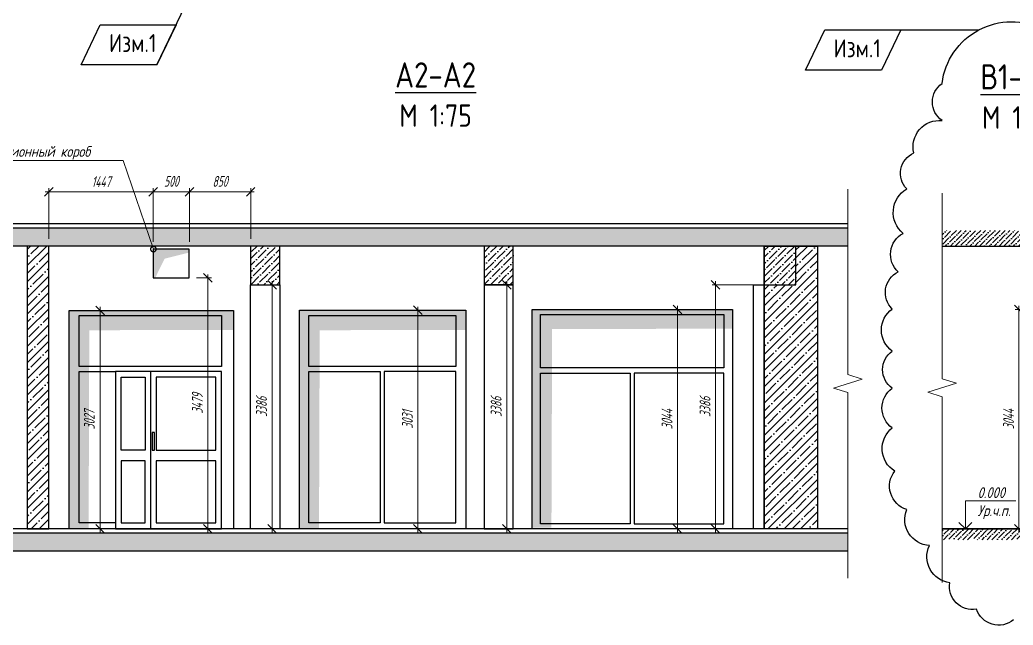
# Model space of a CAD drawing. Header units: millimetres. Extents: x -85477 to 745244, y -3684 to 128206.
# Drawn here: x 709118 to 722888, y 78535 to 86928 of the extents above; entities that cross this region are included whole.
import ezdxf
from ezdxf import colors
from ezdxf.entities.mleader import LeaderData, LeaderLine
from ezdxf.math import Vec2, Vec3

# ---------------------------------------------------------------- set-up
doc = ezdxf.new("R2010")
doc.units = ezdxf.units.MM
for name, color, linetype, lineweight in [('РАЗМЕРЫ', 5, 'Continuous', 15), ('СТЕНЫ 01', 7, 'Continuous', 50), ('ТЕКСТ', 106, 'Continuous', 20)]:
    doc.layers.add(name, color=color, linetype=linetype, lineweight=lineweight)
doc.layers.add('ШТРИХОВКА', color=3, linetype='Continuous', transparency=0.5)
doc.styles.add('ism - 01', font='simplex.shx', dxfattribs={"width": 0.62, "oblique": 15, "height": 150})
doc.styles.add('ism - 02', font='simplex.shx', dxfattribs={"width": 0.8, "oblique": 15, "height": 150})
doc.styles.add('TITLE', font='romant.shx', dxfattribs={"width": 0.8})
doc.dimstyles.new('ism - 01', dxfattribs={"dimtxt": 150, "dimasz": 120, "dimexe": 50, "dimexo": 100, "dimgap": 65, "dimtad": 1, "dimdec": 0, "dimtxsty": 'ism - 01', "dimblk": 'OBLIQUE', "dimcen": 0, "dimdle": 50, "dimadec": 0, "dimazin": 0, "dimtfac": 1, "dimtdec": 0, "dimtmove": 0, "dimatfit": 3, "dimldrblk": 'OBLIQUE', "dimfxl": 1, "dimlwd": -1, "dimlwe": -1, "dimarcsym": 0})

# ---------------------------------------------------------------- blocks, each defined once
blk = doc.blocks.new('*U319')
at = {"layer": 'РАЗМЕРЫ', "color": 0, "ltscale": 100}
for p, q in [((0, -2373), (0, 200)), ((200, -2435), (-200, -2560)), ((0, -2373), (200, -2435)), ((-200, -2560), (0, -2623)), ((0, -5196), (0, -2623))]:
    blk.add_line(p, q, dxfattribs=at)
blk = doc.blocks.new('_Oblique')
at = {"color": 0, "lineweight": -2}
blk.add_line((-0.5, -0.5), (0.5, 0.5), dxfattribs=at)
blk = doc.blocks.new('*D336')
at = {"layer": 'Defpoints', "color": 0}
for p in [(709521, 84545), (709521, 83792), (710968, 83749)]:
    blk.add_point(p, dxfattribs=at)
at = {"layer": 'РАЗМЕРЫ', "color": 0}
for p, q in [((711018, 84545), (709471, 84545)), ((709521, 83892), (709521, 84595)), ((710968, 83849), (710968, 84595))]:
    blk.add_line(p, q, dxfattribs=at)
at = {"layer": 'РАЗМЕРЫ', "color": 0, "xscale": 120, "yscale": 120, "zscale": 120, "rotation": 180}
blk.add_blockref('_Oblique', (709521, 84545), dxfattribs=at)
at = {"layer": 'РАЗМЕРЫ', "color": 0, "xscale": 120, "yscale": 120, "zscale": 120}
blk.add_blockref('_Oblique', (710968, 84545), dxfattribs=at)
at = {"layer": 'РАЗМЕРЫ', "color": 0, "insert": (710244, 84685), "char_height": 150, "attachment_point": 5, "style": 'ism - 01'}
blk.add_mtext('1447', dxfattribs=at)
blk = doc.blocks.new('*D337')
at = {"layer": 'Defpoints', "color": 0}
for p in [(712318, 84545), (711468, 83749), (712318, 83792)]:
    blk.add_point(p, dxfattribs=at)
at = {"layer": 'РАЗМЕРЫ', "color": 0}
for p, q in [((711418, 84545), (712368, 84545)), ((711468, 83849), (711468, 84595)), ((712318, 83892), (712318, 84595))]:
    blk.add_line(p, q, dxfattribs=at)
at = {"layer": 'РАЗМЕРЫ', "color": 0, "xscale": 120, "yscale": 120, "zscale": 120, "rotation": 180}
blk.add_blockref('_Oblique', (711468, 84545), dxfattribs=at)
at = {"layer": 'РАЗМЕРЫ', "color": 0, "xscale": 120, "yscale": 120, "zscale": 120}
blk.add_blockref('_Oblique', (712318, 84545), dxfattribs=at)
at = {"layer": 'РАЗМЕРЫ', "color": 0, "insert": (711893, 84689), "char_height": 150, "attachment_point": 5, "style": 'ism - 01'}
blk.add_mtext('850', dxfattribs=at)
blk = doc.blocks.new('*D338')
at = {"layer": 'Defpoints', "color": 0}
for p in [(711468, 84545), (710968, 83749), (711468, 83749)]:
    blk.add_point(p, dxfattribs=at)
at = {"layer": 'РАЗМЕРЫ', "color": 0}
for p, q in [((710918, 84545), (711518, 84545)), ((710968, 83849), (710968, 84595)), ((711468, 83849), (711468, 84595))]:
    blk.add_line(p, q, dxfattribs=at)
at = {"layer": 'РАЗМЕРЫ', "color": 0, "xscale": 120, "yscale": 120, "zscale": 120, "rotation": 180}
blk.add_blockref('_Oblique', (710968, 84545), dxfattribs=at)
at = {"layer": 'РАЗМЕРЫ', "color": 0, "xscale": 120, "yscale": 120, "zscale": 120}
blk.add_blockref('_Oblique', (711468, 84545), dxfattribs=at)
at = {"layer": 'РАЗМЕРЫ', "color": 0, "insert": (711218, 84689), "char_height": 150, "attachment_point": 5, "style": 'ism - 01'}
blk.add_mtext('500', dxfattribs=at)
blk = doc.blocks.new('*D339')
at = {"layer": 'Defpoints', "color": 0}
for p in [(711468, 83349), (711468, 79870), (711723, 79870)]:
    blk.add_point(p, dxfattribs=at)
at = {"layer": 'РАЗМЕРЫ', "color": 0}
for p, q in [((711568, 83349), (711773, 83349)), ((711723, 83399), (711723, 79820)), ((711568, 79870), (711773, 79870))]:
    blk.add_line(p, q, dxfattribs=at)
at = {"layer": 'РАЗМЕРЫ', "color": 0, "xscale": 120, "yscale": 120, "zscale": 120}
for p, rotation in [((711723, 83349), 90), ((711723, 79870), 270)]:
    blk.add_blockref('_Oblique', p, dxfattribs=dict(at, rotation=rotation))
at = {"layer": 'РАЗМЕРЫ', "color": 0, "insert": (711578, 81610), "char_height": 150, "attachment_point": 5, "rotation": 90, "style": 'ism - 01'}
blk.add_mtext('3479', dxfattribs=at)
blk = doc.blocks.new('*D341')
at = {"layer": 'Defpoints', "color": 0}
for p in [(712723, 83256), (712615, 79870), (712723, 79870)]:
    blk.add_point(p, dxfattribs=at)
at = {"layer": 'РАЗМЕРЫ', "color": 0}
for p, q in [((712615, 83306), (712615, 79820)), ((712623, 83256), (712565, 83256)), ((712623, 79870), (712565, 79870))]:
    blk.add_line(p, q, dxfattribs=at)
at = {"layer": 'РАЗМЕРЫ', "color": 0, "xscale": 120, "yscale": 120, "zscale": 120}
for p, rotation in [((712615, 83256), 90), ((712615, 79870), 270)]:
    blk.add_blockref('_Oblique', p, dxfattribs=dict(at, rotation=rotation))
at = {"layer": 'РАЗМЕРЫ', "color": 0, "insert": (712468, 81563), "char_height": 150, "attachment_point": 5, "rotation": 90, "style": 'ism - 01'}
blk.add_mtext('3386', dxfattribs=at)
blk = doc.blocks.new('*D342')
at = {"layer": 'Defpoints', "color": 0}
for p in [(715959, 83256), (715868, 79870), (715959, 79870)]:
    blk.add_point(p, dxfattribs=at)
at = {"layer": 'РАЗМЕРЫ', "color": 0}
for p, q in [((715868, 83306), (715868, 79820)), ((715859, 83256), (715818, 83256)), ((715859, 79870), (715818, 79870))]:
    blk.add_line(p, q, dxfattribs=at)
at = {"layer": 'РАЗМЕРЫ', "color": 0, "xscale": 120, "yscale": 120, "zscale": 120}
for p, rotation in [((715868, 83256), 90), ((715868, 79870), 270)]:
    blk.add_blockref('_Oblique', p, dxfattribs=dict(at, rotation=rotation))
at = {"layer": 'РАЗМЕРЫ', "color": 0, "insert": (715721, 81563), "char_height": 150, "attachment_point": 5, "rotation": 90, "style": 'ism - 01'}
blk.add_mtext('3386', dxfattribs=at)
blk = doc.blocks.new('*D343')
at = {"layer": 'Defpoints', "color": 0}
for p in [(714149, 82901), (714149, 79870), (714634, 79870)]:
    blk.add_point(p, dxfattribs=at)
at = {"layer": 'РАЗМЕРЫ', "color": 0}
for p, q in [((714249, 82901), (714684, 82901)), ((714634, 82951), (714634, 79820)), ((714249, 79870), (714684, 79870))]:
    blk.add_line(p, q, dxfattribs=at)
at = {"layer": 'РАЗМЕРЫ', "color": 0, "xscale": 120, "yscale": 120, "zscale": 120}
for p, rotation in [((714634, 82901), 90), ((714634, 79870), 270)]:
    blk.add_blockref('_Oblique', p, dxfattribs=dict(at, rotation=rotation))
at = {"layer": 'РАЗМЕРЫ', "color": 0, "insert": (714491, 81386), "char_height": 150, "attachment_point": 5, "rotation": 90, "style": 'ism - 01'}
blk.add_mtext('3031', dxfattribs=at)
blk = doc.blocks.new('*D344')
at = {"layer": 'Defpoints', "color": 0}
for p in [(717608, 82914), (717608, 79870), (718233, 79870)]:
    blk.add_point(p, dxfattribs=at)
at = {"layer": 'РАЗМЕРЫ', "color": 0}
for p, q in [((717708, 82914), (718283, 82914)), ((718233, 82964), (718233, 79820)), ((717708, 79870), (718283, 79870))]:
    blk.add_line(p, q, dxfattribs=at)
at = {"layer": 'РАЗМЕРЫ', "color": 0, "xscale": 120, "yscale": 120, "zscale": 120}
for p, rotation in [((718233, 82914), 90), ((718233, 79870), 270)]:
    blk.add_blockref('_Oblique', p, dxfattribs=dict(at, rotation=rotation))
at = {"layer": 'РАЗМЕРЫ', "color": 0, "insert": (718090, 81392), "char_height": 150, "attachment_point": 5, "rotation": 90, "style": 'ism - 01'}
blk.add_mtext('3044', dxfattribs=at)
blk = doc.blocks.new('*D345')
at = {"layer": 'Defpoints', "color": 0}
for p in [(710942, 82897), (710230, 79870), (710942, 79870)]:
    blk.add_point(p, dxfattribs=at)
at = {"layer": 'РАЗМЕРЫ', "color": 0}
for p, q in [((710842, 82897), (710180, 82897)), ((710230, 82947), (710230, 79820)), ((710842, 79870), (710180, 79870))]:
    blk.add_line(p, q, dxfattribs=at)
at = {"layer": 'РАЗМЕРЫ', "color": 0, "xscale": 120, "yscale": 120, "zscale": 120}
for p, rotation in [((710230, 82897), 90), ((710230, 79870), 270)]:
    blk.add_blockref('_Oblique', p, dxfattribs=dict(at, rotation=rotation))
at = {"layer": 'РАЗМЕРЫ', "color": 0, "insert": (710081, 81384), "char_height": 150, "attachment_point": 5, "rotation": 90, "style": 'ism - 01'}
blk.add_mtext('3027', dxfattribs=at)
blk = doc.blocks.new('*D346')
at = {"layer": 'Defpoints', "color": 0}
for p in [(719438, 83256), (718764, 79870), (719438, 79870)]:
    blk.add_point(p, dxfattribs=at)
at = {"layer": 'РАЗМЕРЫ', "color": 0}
for p, q in [((718764, 83306), (718764, 79820)), ((719338, 83256), (718714, 83256)), ((719338, 79870), (718714, 79870))]:
    blk.add_line(p, q, dxfattribs=at)
at = {"layer": 'РАЗМЕРЫ', "color": 0, "xscale": 120, "yscale": 120, "zscale": 120}
for p, rotation in [((718764, 83256), 90), ((718764, 79870), 270)]:
    blk.add_blockref('_Oblique', p, dxfattribs=dict(at, rotation=rotation))
at = {"layer": 'РАЗМЕРЫ', "color": 0, "insert": (718617, 81563), "char_height": 150, "attachment_point": 5, "rotation": 90, "style": 'ism - 01'}
blk.add_mtext('3386', dxfattribs=at)
blk = doc.blocks.new('_DotSmall')
at = {"color": 0, "linetype": 'ByBlock', "const_width": 0.5}
blk.add_lwpolyline([(-0.0625, 0, 1), (0.0625, 0, 1)], format="xyb", close=True, dxfattribs=at)
blk = doc.blocks.new('_Open90')
at = {"color": 0, "linetype": 'ByBlock', "lineweight": -2}
for p, q in [((0, 0), (-1, 0)), ((-0.5, 0.5), (0, 0)), ((0, 0), (-0.5, -0.5))]:
    blk.add_line(p, q, dxfattribs=at)
blk = doc.blocks.new('*D1070')
at = {"layer": 'Defpoints', "color": 0}
for p in [(722967, 82914), (723250, 82914), (723530, 79870)]:
    blk.add_point(p, dxfattribs=at)
at = {"layer": 'РАЗМЕРЫ', "color": 0}
for p, q in [((723150, 82914), (722917, 82914)), ((722967, 79820), (722967, 82964)), ((723430, 79870), (722917, 79870))]:
    blk.add_line(p, q, dxfattribs=at)
at = {"layer": 'РАЗМЕРЫ', "color": 0, "xscale": 120, "yscale": 120, "zscale": 120}
for p, rotation in [((722967, 82914), 90), ((722967, 79870), 270)]:
    blk.add_blockref('_Oblique', p, dxfattribs=dict(at, rotation=rotation))
at = {"layer": 'РАЗМЕРЫ', "color": 0, "insert": (722824, 81392), "char_height": 150, "attachment_point": 5, "rotation": 90, "style": 'ism - 01'}
blk.add_mtext('3044', dxfattribs=at)

msp = doc.modelspace()

# ---------------------------------------------------------------- hatches: boundary and pattern name
h = msp.add_hatch()
h.set_pattern_fill('ANSI36', color=256, scale=15, style=0)
h.paths.add_polyline_path([(723232.1, 85277.1), (724425.5, 85277.1), (724425.5, 85770.3), (724684.1, 85770.3), (724684.1, 85073.1), (723784.1, 85073.1), (723784.1, 82846.1), (723650.1, 82846.1), (723650.1, 82914.1), (723530.1, 82914.1), (723250.1, 82914.1), (723250.1, 83792.1), (721903.2, 83792.1), (721903.2, 84009.7), (723232.1, 84009.7)])
h = msp.add_hatch()
h.set_pattern_fill('ANSI36', color=256, scale=15, style=0)
h.paths.add_polyline_path([(723650.1, 79870.1), (723784.1, 79870.1), (723784.1, 79420.1), (726415.2, 79380.6), (726412.7, 79230.6), (723634.1, 79272.3), (723634.1, 79720.1), (721903.2, 79720.1), (721903.2, 79870.1), (722227.3, 79870.1), (723250.1, 79870.1), (723530.1, 79870.1)])
at = {"layer": 'ШТРИХОВКА', "true_color": 0x000000}
h = msp.add_hatch(dxfattribs=at)
h.set_pattern_fill('ANSI36', color=18, scale=15)
h.set_pattern_definition([(45, (94500, 11795.53), (25.2569703, 92.6088912), [119.0625, -23.8125, 0, -23.8125])])
h.paths.add_polyline_path([(720595.4, 84042.1), (708735, 84042.1), (708735, 83792.1), (720595.4, 83792.1)])
h.paths.add_polyline_path([(720595.4, 79810.1), (708735, 79810.1), (708735, 79560.1), (720595.4, 79560.1)])
h = msp.add_hatch(dxfattribs=at)
h.set_pattern_fill('ANSI35', color=18, scale=25)
h.paths.add_polyline_path([(709520.6, 83792.1), (709220.6, 83792.1), (709220.6, 79870.1), (709520.6, 79870.1)])
h.paths.add_polyline_path([(719437.6, 83256.1), (719877.6, 83256.1), (719877.6, 83792.1), (720175.6, 83792.1), (720175.6, 79870.1), (719437.6, 79870.1)])
at = {"layer": 'ШТРИХОВКА', "true_color": 0x636466}
h = msp.add_hatch(color=251, dxfattribs=at)
h.dxf.hatch_style = 1
h.paths.add_polyline_path([(710967.6, 83349.1), (710993.5, 83349.1), (711125.7, 83617.1), (711467.6, 83702.2), (711467.6, 83749.1), (710967.6, 83749.1)])
at = {"layer": 'ШТРИХОВКА', "true_color": 0x000000}
h = msp.add_hatch(dxfattribs=at)
h.set_pattern_fill('ANSI36', color=18, scale=20)
h.set_pattern_definition([(45, (94500, 11795.53), (33.6759605, 123.4785217), [158.75, -31.75, 0, -31.75])])
h.paths.add_polyline_path([(712317.6, 83256.1), (712722.6, 83256.1), (712722.6, 83792.1), (712317.6, 83792.1)])
h.paths.add_polyline_path([(715554.6, 83256.1), (715958.6, 83256.1), (715958.6, 83792.1), (715554.6, 83792.1)])
h.paths.add_polyline_path([(719437.6, 83256.1), (719877.6, 83256.1), (719877.6, 83792.1), (719437.6, 83792.1)])
at = {"layer": 'ШТРИХОВКА', "true_color": 0x636466}
h = msp.add_hatch(color=251, dxfattribs=at)
h.dxf.hatch_style = 1
h.paths.add_polyline_path([(709802.6, 79870.1), (710071.6, 79870.1), (710080.9, 82624.6), (712081.6, 82628.7), (712081.6, 82897.1), (709802.6, 82897.1)])
h = msp.add_hatch(color=251, dxfattribs=at)
h.dxf.hatch_style = 1
h.paths.add_polyline_path([(712996.6, 79870.1), (713265.6, 79870.1), (713274.9, 82624.6), (715300.6, 82628.7), (715300.6, 82897.1), (712996.6, 82897.1)])
h = msp.add_hatch(color=251, dxfattribs=at)
h.dxf.hatch_style = 1
h.paths.add_polyline_path([(716218.6, 79887.1), (716487.6, 79887.1), (716496.9, 82641.6), (718997.6, 82645.7), (718997.6, 82914.1), (716218.6, 82914.1)])

# ---------------------------------------------------------------- linework, layer by layer
at = {"color": 1}
for p, q in [((711019.1, 86303.6), (711561.9, 87439.7)), ((709967.3, 86303.6), (710233.7, 86861.3)), ((710233.7, 86861.3), (711285.5, 86861.3)), ((711285.5, 86861.3), (711019.1, 86303.6)), ((720010.4, 86230.7), (720276.8, 86788.3)), ((720276.8, 86788.3), (722411.5, 86788.3)), ((721328.7, 86788.3), (721062.2, 86230.7)), ((711019.1, 86303.6), (709967.3, 86303.6)), ((721062.2, 86230.7), (720010.4, 86230.7))]:
    msp.add_line(p, q, dxfattribs=at)
at = {"layer": 'СТЕНЫ 01', "lineweight": 30}
for p, q in [((721903.2, 83792.1), (723250.1, 83792.1)), ((723650.1, 79870.1), (721903.2, 79870.1)), ((723250.1, 79870.1), (722391.4, 79870.1))]:
    msp.add_line(p, q, dxfattribs=at)
for points in [[(720595.4, 84102.1), (708735, 84102.1)], [(720595.4, 84042.1), (708735, 84042.1)], [(720595.4, 83792.1), (708735, 83792.1)], [(720595.4, 79870.1), (708735, 79870.1)], [(720595.4, 79810.1), (708735, 79810.1)], [(720595.4, 79560.1), (708735, 79560.1)]]:
    msp.add_lwpolyline(points, dxfattribs=at)
for points in [[(709520.6, 83792.1), (709220.6, 83792.1), (709220.6, 79870.1), (709520.6, 79870.1)], [(711467.6, 83349.1), (711467.6, 83749.1), (710967.6, 83749.1), (710967.6, 83349.1)], [(712317.6, 83256.1), (712722.6, 83256.1), (712722.6, 83792.1), (712317.6, 83792.1)], [(715554.6, 83256.1), (715958.6, 83256.1), (715958.6, 83792.1), (715554.6, 83792.1)], [(719437.6, 83792.1), (720175.6, 83792.1), (720175.6, 79870.1), (719437.6, 79870.1)], [(719437.6, 83256.1), (719877.6, 83256.1), (719877.6, 83792.1), (719437.6, 83792.1)]]:
    msp.add_lwpolyline(points, close=True, dxfattribs=at)
at = {"layer": 'СТЕНЫ 01', "lineweight": -3}
for points in [[(712317.6, 83256.1), (712722.6, 83256.1), (712722.6, 79870.1), (712317.6, 79870.1)], [(715958.6, 83256.1), (715554.6, 83256.1), (715554.6, 79870.1), (715958.6, 79870.1)], [(719287.6, 83256.1), (719437.6, 83256.1), (719437.6, 79870.1), (719287.6, 79870.1)], [(712081.6, 79870.1), (709802.6, 79870.1), (709802.6, 82897.1), (712081.6, 82897.1)], [(715300.6, 79870.1), (712996.6, 79870.1), (712996.6, 82901.1), (715300.6, 82901.1)], [(718997.6, 79870.1), (716218.6, 79870.1), (716218.6, 82914.1), (718997.6, 82914.1)], [(709939.1, 82827.1), (711913.8, 82827.1), (711913.8, 82122.5), (709939.1, 82122.5)], [(713124.1, 82831.1), (715164.1, 82831.1), (715164.1, 82122.5), (713124.1, 82122.5)], [(716337.1, 82844.1), (718879.1, 82844.1), (718879.1, 82101.5), (716337.1, 82101.5)], [(709939.1, 82052.4), (710443.9, 82052.4), (710443.9, 79953.1), (709939.1, 79953.1)], [(711913.8, 82051.4), (710444.1, 82052.5), (710443.7, 79870.1), (711914.2, 79870.1)], [(710523.9, 81972.5), (710856.4, 81972.5), (710856.4, 80962.8), (710523.9, 80962.8)], [(711833.8, 81972.5), (711008.1, 81972.5), (711008.1, 80962.8), (711833.8, 80962.8)], [(713124.1, 82052.5), (714114.1, 82052.5), (714114.1, 79953.1), (713124.1, 79953.1)], [(715164.1, 82052.5), (714169.1, 82052.5), (714169.1, 79953.1), (715164.1, 79953.1)], [(716337.1, 82031.5), (717579.1, 82031.5), (717579.1, 79940.1), (716337.1, 79940.1)], [(718879.1, 82031.5), (717634.1, 82031.5), (717634.1, 79940.1), (718879.1, 79940.1)], [(710953.6, 81208.1), (710953.6, 80962.5), (710982.6, 80962.5), (710982.6, 81208.1)], [(710856.4, 80812.8), (710523.9, 80812.8), (710523.9, 79953.1), (710856.4, 79953.1)], [(711833.8, 80812.8), (711008.1, 80812.8), (711008.1, 79953.1), (711833.8, 79953.1)]]:
    msp.add_lwpolyline(points, close=True, dxfattribs=at)
msp.add_lwpolyline([(710928.1, 82052.1), (710928.1, 79870.1)], dxfattribs=at)

# ---------------------------------------------------------------- block references
at = {"layer": 'РАЗМЕРЫ', "color": 0}
for p in [(720595.4, 84382), (721903.2, 84324.6)]:
    msp.add_blockref('*U319', p, dxfattribs=at)

# ---------------------------------------------------------------- texts
at = {"color": 0, "linetype": 'Continuous', "lineweight": 25, "style": 'TITLE', "width": 0.8}
for s, height, p in [('%%UВ1-В1', 350, (722433.7, 85962.8)), ('М 1:75', 311.11, (722457, 85418.4))]:
    msp.add_text(s, height=height, dxfattribs=at).set_placement(p)
at = {"color": 1, "lineweight": 25, "char_height": 250, "attachment_point": 1, "style": 'TITLE'}
for insert in [(710355.2, 86731.8), (720398.3, 86658.8)]:
    msp.add_mtext_dynamic_manual_height_columns('Изм.1', width=6363.628, gutter_width=1500, heights=[0], dxfattribs=dict(at, insert=insert)).dxf.set("width", 4666.331)
at = {"color": 0, "lineweight": 25, "insert": (700144.2, 86339.9), "char_height": 350, "attachment_point": 1, "style": 'TITLE'}
msp.add_mtext_dynamic_manual_height_columns('\\pxqc;{\\LА2-А2}\\P{\\H0.88889x;М 1:75}', width=29475, gutter_width=1500, heights=[0], dxfattribs=at)

# ---------------------------------------------------------------- dimensions: what is measured, and where the dimension line sits
at = {"layer": 'РАЗМЕРЫ'}
for base, p1, p2, picture, middle in [((709520.6, 84545.4), (710967.6, 83749.1), (709520.6, 83792.1), '*D336', (710244.1, 84685.4)), ((711467.6, 84545.4), (710967.6, 83749.1), (711467.6, 83749.1), '*D338', (711217.6, 84688.5)), ((712317.6, 84545.4), (711467.6, 83749.1), (712317.6, 83792.1), '*D337', (711892.6, 84688.5))]:
    dim = msp.add_linear_dim(base=base, p1=p1, p2=p2, dimstyle='ism - 01', dxfattribs=at)
    dim.commit()
    dim.dimension.update_dxf_attribs({"geometry": picture, "text_midpoint": middle})
for base, p1, p2, picture, middle in [((711722.7, 79870.1), (711467.6, 83349.1), (711467.6, 79870.1), '*D339', (711578.4, 81609.6)), ((712615.3, 79870.1), (712722.6, 83256.1), (712722.6, 79870.1), '*D341', (712467.9, 81563.1)), ((715868.4, 79870.1), (715958.6, 83256.1), (715958.6, 79870.1), '*D342', (715720.9, 81563.1)), ((718764.4, 79870.1), (719437.6, 83256.1), (719437.6, 79870.1), '*D346', (718616.9, 81563.1)), ((710229.8, 79870.1), (710942.1, 82897.1), (710942.1, 79870.1), '*D345', (710080.9, 81383.6)), ((714634.1, 79870.1), (714148.6, 82901.1), (714148.6, 79870.1), '*D343', (714491, 81385.6)), ((718232.8, 79870.1), (717608.1, 82914.1), (717608.1, 79870.1), '*D344', (718089.7, 81392.1))]:
    dim = msp.add_linear_dim(base=base, p1=p1, p2=p2, angle=90, dimstyle='ism - 01', dxfattribs=at)
    dim.commit()
    dim.dimension.update_dxf_attribs({"geometry": picture, "text_midpoint": middle})

# ---------------------------------------------------------------- next in the draw order: leaders
at = {"layer": 'ТЕКСТ', "color": 0}
ml = msp.add_multileader_mtext('Standard', dxfattribs=at)
ml.set_content('Вентиляционный короб', style='ism - 02')
ml.set_leader_properties(linetype='ByLayer', lineweight=-1)
ml.set_arrow_properties(name='DOTSMALL')
ml.build(insert=Vec2(0, 0))
ml.multileader.update_dxf_attribs({"text_left_attachment_type": 6, "text_right_attachment_type": 6, "arrow_head_size": 150})
ctx = ml.context
ctx.base_point, ctx.char_height, ctx.arrow_head_size, ctx.plane_origin = Vec3(708221.2, 84978.6), 150, 150, Vec3(706660, 83268.6)
ctx.left_attachment, ctx.right_attachment = 6, 6
notes = []
notes.append((ctx, [(1, (1, 1, 0), (710551.1, 84978.6), (-1, 0), 125.7, [(0, [(710969.6, 83749.1)], 0, [])])]))
ctx.mtext.insert, ctx.mtext.width, ctx.mtext.flow_direction = Vec3(708223.2, 85178.6), 2268.052, 5
ctx.mtext.has_bg_fill, ctx.mtext.bg_color, ctx.mtext.bg_scale_factor, ctx.mtext.bg_transparency, ctx.mtext.use_window_bg_color = 1, -1073741824, 1.1, 0, 1
at = {"layer": 'ТЕКСТ'}
ml = msp.add_multileader_mtext('Standard', dxfattribs=at)
ml.set_content('0.000\\PУр.ч.п.', color=2, style='ism - 02')
ml.set_leader_properties(linetype='ByLayer', lineweight=-1)
ml.set_arrow_properties(name='OPEN90')
ml.build(insert=Vec2(0, 0))
ml.multileader.update_dxf_attribs({"text_left_attachment_type": 6, "text_right_attachment_type": 6, "arrow_head_size": 180})
ctx = ml.context
ctx.base_point, ctx.char_height, ctx.arrow_head_size, ctx.plane_origin = Vec3(723379, 89838.1), 150, 180, Vec3(718827.6, 78065.4)
ctx.left_attachment, ctx.right_attachment = 6, 6
notes.append((ctx, [(0, (1, 1, 0), (722227.3, 80260.7), (1, 0), 165.2, [(0, [(722227.3, 79870.1)], 0, [])])]))
ctx.mtext.insert, ctx.mtext.flow_direction = Vec3(722394.5, 80448.2), 5
ctx.mtext.has_bg_fill, ctx.mtext.bg_color, ctx.mtext.bg_scale_factor, ctx.mtext.bg_transparency, ctx.mtext.use_window_bg_color = 1, -1073741824, 1.1, 0, 1
for ctx, leaders in notes:
    for number, flags, end, landing, length, lines in leaders:
        leader = LeaderData()
        leader.index, (leader.has_last_leader_line, leader.has_dogleg_vector, leader.attachment_direction) = number, flags
        leader.last_leader_point, leader.dogleg_vector, leader.dogleg_length = Vec3(end), Vec3(landing), length
        for number, points, colour, breaks in lines:
            line = LeaderLine()
            line.index, line.vertices, line.color, line.breaks = number, Vec3.list(points), colors.encode_raw_color(colour), breaks
            leader.lines.append(line)
        ctx.leaders.append(leader)

# ---------------------------------------------------------------- next in the draw order: linework, layer by layer
at = {"color": 1}
msp.add_lwpolyline([(722893.7, 78607.9, -0.520567), (722377.7, 78757.7, -0.520567), (722011.5, 79123.9, -0.520567), (721728.6, 79639.8, -0.520567), (721412.4, 80139.1, -0.520567), (721245.9, 80671.7, -0.520567), (721212.6, 81270.9, -0.520567), (721212.6, 81820.2, -0.520567), (721212.6, 82336.1, -0.520567), (721212.6, 82918.7, -0.520567), (721295.9, 83434.6, -0.520567), (721362.4, 83967.2, -0.520567), (721412.4, 84583, -0.520567), (721512.2, 85082.3, -0.520567), (721903.2, 85531.7, -0.520567), (721903.2, 86047.7, -0.520567), (723309.8, 86796.7, -0.520567)], format="xyb", dxfattribs=at)
msp.add_lwpolyline([(721903.2, 79870.1), (723784.1, 79870.1), (723784.1, 79420.1), (726606.1, 79377.7)])

# ---------------------------------------------------------------- next in the draw order: dimensions: what is measured, and where the dimension line sits
at = {"layer": 'РАЗМЕРЫ'}
dim = msp.add_linear_dim(base=(722966.7, 82914.1), p1=(723530.1, 79870.1), p2=(723250.1, 82914.1), angle=90, dimstyle='ism - 01', override={"dimlfac": 1, "dimtxsty": 'ism - 01', "dimtolj": 0}, dxfattribs=at)
dim.commit()
dim.dimension.update_dxf_attribs({"geometry": '*D1070', "text_midpoint": (722823.6, 81392.1)})

doc.saveas('drawing.dxf')
